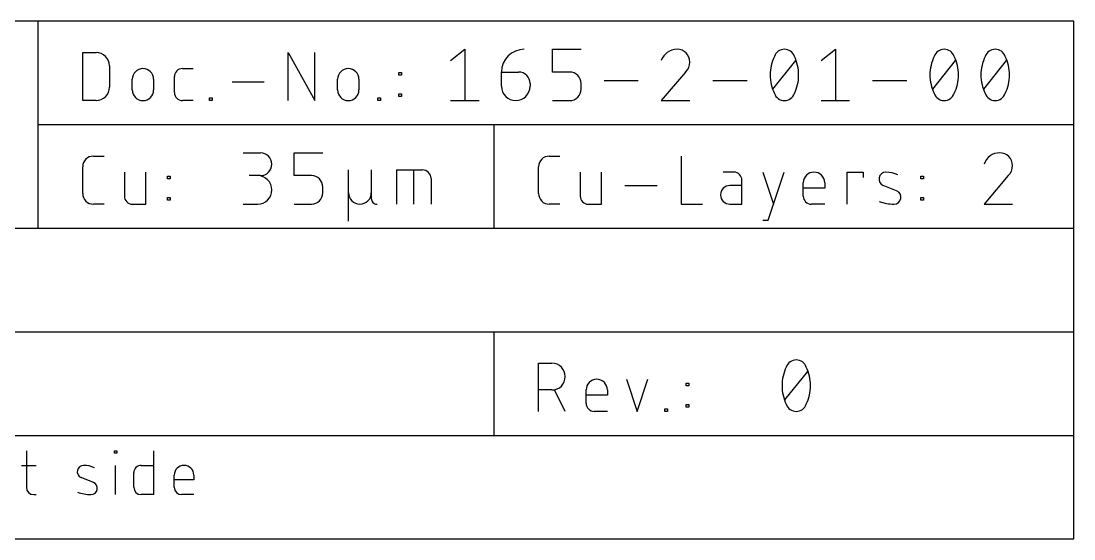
# Model space of a CAD drawing. Extents: x -7.2 to 61.2, y -11.6 to 43.8.
# Drawn here: x 22.5 to 54.77, y 27.94 to 43.81 of the extents above; entities that cross this region are included whole.
import ezdxf

# ---------------------------------------------------------------- set-up
doc = ezdxf.new("R2010")
doc.units = 0
doc.layers.add('21', color=253, linetype='CONTINUOUS')
doc.layers.add('48', color=213, linetype='CONTINUOUS')

msp = doc.modelspace()

# ---------------------------------------------------------------- linework, layer by layer
at = {"layer": '21'}
for p, q in [((22.6634, 30.6451), (22.6634, 29.5233)), ((25.3607, 30.5703), (25.3607, 30.6451)), ((25.3607, 30.6451), (25.4355, 30.6451)), ((25.4355, 30.5703), (25.3607, 30.5703)), ((25.4355, 30.6451), (25.4355, 30.5703)), ((26.5556, 30.6451), (26.5556, 29.2989)), ((22.5138, 30.1964), (22.9625, 30.1964)), ((25.3981, 29.2989), (25.3981, 30.1964)), ((26.1816, 30.1964), (26.5556, 30.1964)), ((24.7181, 29.6728), (24.3442, 29.8224)), ((25.9573, 29.5233), (25.9573, 29.972)), ((27.1978, 29.5233), (27.1978, 29.8972)), ((27.7962, 29.7476), (27.1978, 29.7476)), ((27.7962, 29.8972), (27.7962, 29.7476)), ((22.8877, 29.2989), (22.9625, 29.2989)), ((26.5556, 29.2989), (26.1816, 29.2989)), ((27.7962, 29.2989), (27.4222, 29.2989))]:
    msp.add_line(p, q, dxfattribs=at)
for centre, radius, start, end in [((24.4162, 30.0025), 0.1939, 89.181, 248.1986), ((24.4068, 29.3471), 0.8493, 65.7609, 89.181), ((26.1816, 29.972), 0.2244, 89.9992, 180), ((27.497, 29.8972), 0.2992, 0, 180), ((22.8877, 29.5233), 0.2244, 180, 270), ((24.6615, 30.5672), 1.2684, 250.2096, 269.181), ((24.6461, 29.4928), 0.1939, 269.181, 68.1986), ((26.1816, 29.5233), 0.2244, 180, 270), ((27.4222, 29.5233), 0.2244, 180, 270)]:
    msp.add_arc(centre, radius, start, end, dxfattribs=at)
at = {"layer": '48'}
for p, q in [((23.0188, 43.815), (0.1588, 43.815)), ((54.7688, 43.815), (23.0188, 43.815)), ((23.0188, 43.815), (23.0188, 40.64)), ((54.7688, 40.64), (54.7688, 43.815)), ((35.6616, 42.6014), (36.099, 42.9514)), ((36.099, 42.9514), (36.099, 41.3766)), ((38.7878, 42.2515), (38.7878, 42.9514)), ((38.7878, 42.9514), (39.6627, 42.9514)), ((47.0203, 42.6014), (47.4578, 42.9514)), ((47.4578, 42.9514), (47.4578, 41.3766)), ((24.3904, 41.3766), (24.3904, 42.8498)), ((24.3904, 42.8498), (24.7996, 42.8498)), ((30.6835, 41.3766), (30.6835, 42.8498)), ((30.6835, 42.8498), (31.502, 41.3766)), ((31.502, 41.3766), (31.502, 42.8498)), ((45.5447, 41.7266), (46.2446, 42.6014)), ((50.4425, 41.7266), (51.1424, 42.6014)), ((52.0056, 41.7266), (52.7055, 42.6014)), ((25.2088, 42.4406), (25.2088, 41.7858)), ((27.4452, 42.3587), (27.7726, 42.3587)), ((25.9092, 41.704), (25.9092, 42.0314)), ((26.564, 42.0314), (26.564, 41.704)), ((27.1997, 41.6221), (27.1997, 42.1132)), ((28.9664, 41.9495), (29.9486, 41.9495)), ((32.2024, 41.704), (32.2024, 42.0314)), ((32.8571, 42.0314), (32.8571, 41.704)), ((34.0745, 42.1541), (34.0745, 42.236)), ((34.0745, 42.236), (34.1564, 42.236)), ((34.1564, 42.1541), (34.0745, 42.1541)), ((34.1564, 42.236), (34.1564, 42.1541)), ((37.2247, 42.2515), (37.7497, 42.2515)), ((37.2247, 41.814), (37.2247, 42.2515)), ((39.3128, 42.2515), (38.7878, 42.2515)), ((40.3677, 41.989), (41.4176, 41.989)), ((42.8662, 42.2515), (42.1225, 41.3766)), ((43.7024, 41.989), (44.7522, 41.989)), ((48.6001, 41.989), (49.65, 41.989)), ((38.0996, 41.9015), (38.0996, 41.814)), ((39.6627, 41.7266), (39.6627, 41.9015)), ((24.7996, 41.3766), (24.3904, 41.3766)), ((27.7726, 41.3766), (27.4452, 41.3766)), ((28.2769, 41.3766), (28.2769, 41.4584)), ((28.2769, 41.4584), (28.3587, 41.4584)), ((28.3587, 41.3766), (28.2769, 41.3766)), ((28.3587, 41.4584), (28.3587, 41.3766)), ((33.4303, 41.3766), (33.4303, 41.4584)), ((33.4303, 41.4584), (33.5122, 41.4584)), ((33.5122, 41.3766), (33.4303, 41.3766)), ((33.5122, 41.4584), (33.5122, 41.3766)), ((34.0745, 41.4994), (34.0745, 41.5812)), ((34.0745, 41.5812), (34.1564, 41.5812)), ((34.1564, 41.4994), (34.0745, 41.4994)), ((34.1564, 41.5812), (34.1564, 41.4994)), ((35.6616, 41.3766), (36.5365, 41.3766)), ((38.7878, 41.3766), (39.3128, 41.3766)), ((42.1225, 41.3766), (42.9974, 41.3766)), ((47.0203, 41.3766), (47.8952, 41.3766)), ((23.0188, 40.64), (23.0188, 37.465)), ((23.0188, 40.64), (36.9888, 40.64)), ((36.9888, 40.64), (54.7688, 40.64)), ((36.9888, 40.64), (36.9888, 37.465)), ((54.7688, 37.465), (54.7688, 40.64)), ((29.3116, 39.7764), (29.8365, 39.7764)), ((30.8747, 39.0765), (30.8747, 39.7764)), ((30.8747, 39.7764), (31.7496, 39.7764)), ((24.7177, 39.6748), (25.0451, 39.6748)), ((38.6877, 39.6748), (39.0151, 39.6748)), ((42.7296, 39.6748), (42.7296, 38.2016)), ((24.3904, 38.529), (24.3904, 39.3474)), ((25.6664, 39.1837), (25.6664, 38.4471)), ((26.3212, 38.2016), (26.3212, 39.1837)), ((26.9935, 38.9791), (26.9935, 39.061)), ((26.9935, 39.061), (27.0753, 39.061)), ((27.0753, 39.061), (27.0753, 38.9791)), ((29.8365, 39.0765), (29.4866, 39.0765)), ((31.3997, 39.0765), (30.8747, 39.0765)), ((32.5348, 37.6767), (32.5348, 39.2515)), ((33.2347, 39.2515), (33.2347, 38.5516)), ((34.0177, 38.2016), (34.0177, 39.2515)), ((34.0177, 39.2515), (34.8051, 39.2515)), ((34.5426, 38.2016), (34.5426, 39.2515)), ((38.3604, 38.529), (38.3604, 39.3474)), ((39.6364, 39.1837), (39.6364, 38.4471)), ((40.2912, 38.2016), (40.2912, 39.1837)), ((44.3477, 39.1837), (44.0203, 39.1837)), ((45.2359, 39.1837), (45.5632, 38.2016)), ((45.3996, 37.7105), (45.8906, 39.1837)), ((47.823, 38.2016), (47.823, 39.1837)), ((47.823, 39.1837), (48.3141, 39.1837)), ((48.3141, 39.1837), (48.3141, 39.02)), ((50.0812, 38.9791), (50.0812, 39.061)), ((50.0812, 39.061), (50.163, 39.061)), ((50.163, 39.061), (50.163, 38.9791)), ((52.7565, 39.0765), (52.0129, 38.2016)), ((27.0753, 38.9791), (26.9935, 38.9791)), ((31.7496, 38.5516), (31.7496, 38.7265)), ((35.0676, 38.989), (35.0676, 38.2016)), ((41.0089, 38.7745), (41.991, 38.7745)), ((44.5932, 38.7745), (44.2249, 38.7745)), ((44.5932, 38.2016), (44.5932, 38.9382)), ((46.4747, 38.4471), (46.4747, 38.8564)), ((47.1294, 38.8564), (47.1294, 38.6927)), ((49.3356, 38.6108), (48.9264, 38.7745)), ((50.163, 38.9791), (50.0812, 38.9791)), ((26.9935, 38.3244), (26.9935, 38.4062)), ((26.9935, 38.4062), (27.0753, 38.4062)), ((27.0753, 38.4062), (27.0753, 38.3244)), ((33.2347, 38.5516), (33.2347, 38.3766)), ((47.1294, 38.6927), (46.4747, 38.6927)), ((50.0812, 38.3244), (50.0812, 38.4062)), ((50.0812, 38.4062), (50.163, 38.4062)), ((50.163, 38.4062), (50.163, 38.3244)), ((25.0451, 38.2016), (24.7177, 38.2016)), ((25.912, 38.2016), (26.3212, 38.2016)), ((27.0753, 38.3244), (26.9935, 38.3244)), ((29.3116, 38.2016), (29.749, 38.2016)), ((30.8747, 38.2016), (31.3997, 38.2016)), ((39.0151, 38.2016), (38.6877, 38.2016)), ((39.882, 38.2016), (40.2912, 38.2016)), ((42.7296, 38.2016), (43.3843, 38.2016)), ((44.2249, 38.2016), (44.5932, 38.2016)), ((47.1294, 38.2016), (46.7202, 38.2016)), ((50.163, 38.3244), (50.0812, 38.3244)), ((52.0129, 38.2016), (52.8877, 38.2016)), ((0.1588, 37.465), (23.0188, 37.465)), ((23.0188, 37.465), (36.9888, 37.465)), ((36.9888, 37.465), (54.7688, 37.465)), ((45.2359, 37.7105), (45.3996, 37.7105)), ((54.7688, 34.29), (54.7688, 37.465)), ((0.1588, 34.29), (36.9888, 34.29)), ((36.9888, 34.29), (54.7688, 34.29)), ((36.9888, 34.29), (36.9888, 31.115)), ((54.7688, 31.115), (54.7688, 34.29)), ((38.3604, 31.8516), (38.3604, 33.3248)), ((38.3604, 33.3248), (38.7696, 33.3248)), ((45.9091, 32.2016), (46.609, 33.0764)), ((41.0572, 32.8337), (41.3845, 31.8516)), ((41.3845, 31.8516), (41.7119, 32.8337)), ((42.8797, 32.6291), (42.8797, 32.711)), ((42.8797, 32.711), (42.9616, 32.711)), ((42.9616, 32.6291), (42.8797, 32.6291)), ((42.9616, 32.711), (42.9616, 32.6291)), ((38.7696, 32.5064), (38.3604, 32.5064)), ((39.1788, 31.8516), (38.8514, 32.5064)), ((39.8183, 32.0971), (39.8183, 32.5064)), ((40.4731, 32.3427), (39.8183, 32.3427)), ((40.4731, 32.5064), (40.4731, 32.3427)), ((42.8797, 31.9744), (42.8797, 32.0562)), ((42.8797, 32.0562), (42.9616, 32.0562)), ((42.9616, 31.9744), (42.8797, 31.9744)), ((42.9616, 32.0562), (42.9616, 31.9744)), ((40.4731, 31.8516), (40.0639, 31.8516)), ((42.2356, 31.8516), (42.2356, 31.9334)), ((42.2356, 31.9334), (42.3174, 31.9334)), ((42.3174, 31.8516), (42.2356, 31.8516)), ((42.3174, 31.9334), (42.3174, 31.8516)), ((0.1588, 31.115), (36.9888, 31.115)), ((36.9888, 31.115), (54.7688, 31.115)), ((54.7688, 27.94), (54.7688, 31.115)), ((0.1588, 27.94), (54.7688, 27.94))]:
    msp.add_line(p, q, dxfattribs=at)
for centre, radius, start, end in [((37.9246, 42.2515), 0.6999, 90.0003, 180), ((42.6037, 42.4456), 0.5058, 90, 162.055), ((42.6037, 42.5577), 0.3937, 0, 90), ((45.8946, 42.6277), 0.3237, 90, 161.0758), ((45.8946, 42.6277), 0.3237, 18.9235, 90.0002), ((50.7924, 42.6277), 0.3237, 90, 161.0758), ((50.7924, 42.6277), 0.3237, 18.9235, 90.0002), ((52.3555, 42.6277), 0.3237, 90, 161.0758), ((52.3555, 42.6277), 0.3237, 18.9235, 90.0002), ((24.7996, 42.4406), 0.4092, 359.9996, 90), ((46.7549, 42.164), 1.2978, 154.0111, 180), ((45.0343, 42.164), 1.2977, 0, 25.9895), ((51.6527, 42.164), 1.2978, 154.0111, 180), ((49.9321, 42.164), 1.2977, 0, 25.9895), ((53.2159, 42.164), 1.2978, 154.0111, 180), ((51.4953, 42.164), 1.2977, 0, 25.9895), ((26.2366, 42.0314), 0.3274, 0, 180), ((27.4452, 42.1132), 0.2455, 90, 180), ((32.5298, 42.0314), 0.3274, 0, 180), ((42.5745, 42.5577), 0.4229, 313.6028, 359.9999), ((37.7497, 41.9015), 0.35, 0, 90), ((39.3128, 41.9015), 0.35, 0, 90), ((46.755, 42.164), 1.2978, 180.0001, 205.9888), ((45.0343, 42.164), 1.2978, 334.0107, 359.9999), ((51.6528, 42.164), 1.2978, 180.0001, 205.9888), ((49.9321, 42.164), 1.2978, 334.0107, 359.9999), ((53.2159, 42.164), 1.2978, 180.0001, 205.9888), ((51.4952, 42.164), 1.2978, 334.0107, 359.9999), ((24.7996, 41.7858), 0.4092, 270.0004, 360), ((26.2366, 41.704), 0.3274, 180, 0), ((32.5298, 41.704), 0.3274, 180, 0), ((37.6622, 41.814), 0.4374, 180, 0), ((39.3128, 41.7266), 0.35, 270, 359.9995), ((27.4452, 41.6221), 0.2455, 180, 270), ((45.8946, 41.7003), 0.3237, 198.9248, 270.0001), ((45.8946, 41.7003), 0.3237, 270, 341.0761), ((50.7924, 41.7003), 0.3237, 198.9248, 270.0001), ((50.7924, 41.7003), 0.3237, 270, 341.0761), ((52.3555, 41.7003), 0.3237, 198.9248, 270.0001), ((52.3555, 41.7003), 0.3237, 270, 341.0761), ((29.8365, 39.4264), 0.35, 270, 90), ((52.494, 39.2706), 0.5058, 90, 162.055), ((52.494, 39.3827), 0.3937, 0, 90), ((24.7177, 39.3474), 0.3274, 90.0005, 180), ((38.6877, 39.3474), 0.3274, 90.0005, 180), ((52.4649, 39.3827), 0.4229, 313.6028, 359.9999), ((29.749, 38.639), 0.4374, 270, 90), ((31.3997, 38.7265), 0.35, 0, 90), ((34.8051, 38.989), 0.2625, 0, 90), ((44.3477, 38.9382), 0.2455, 0, 90), ((46.8021, 38.8564), 0.3274, 0, 180), ((49.0052, 38.9715), 0.2122, 89.1816, 248.1986), ((48.995, 38.2544), 0.9294, 65.761, 89.1816), ((44.2249, 38.4881), 0.2865, 90, 270), ((24.7177, 38.529), 0.3274, 180, 270), ((25.912, 38.4471), 0.2455, 180, 270), ((31.3997, 38.5516), 0.35, 270, 359.9995), ((32.8848, 38.5516), 0.35, 180, 0), ((38.6877, 38.529), 0.3274, 180, 270), ((39.882, 38.4471), 0.2455, 180, 270), ((46.7202, 38.4471), 0.2455, 180, 270), ((49.2568, 38.4138), 0.2122, 269.1816, 68.1989), ((33.4097, 38.3766), 0.175, 180, 270.001), ((49.2736, 39.5895), 1.388, 250.2089, 269.1815), ((38.7696, 32.9156), 0.4092, 270, 90), ((46.259, 33.1027), 0.3237, 90, 161.0758), ((46.259, 33.1027), 0.3237, 18.9235, 90.0002), ((47.1194, 32.639), 1.2978, 154.0111, 180), ((45.3988, 32.639), 1.2977, 0, 25.9895), ((40.1457, 32.5064), 0.3274, 0, 180), ((47.1194, 32.639), 1.2978, 180.0001, 205.9888), ((45.3987, 32.639), 1.2978, 334.0107, 359.9999), ((40.0639, 32.0971), 0.2455, 180, 270), ((46.259, 32.1753), 0.3237, 198.9248, 270.0001), ((46.259, 32.1753), 0.3237, 270, 341.0761)]:
    msp.add_arc(centre, radius, start, end, dxfattribs=at)

doc.saveas('drawing.dxf')
